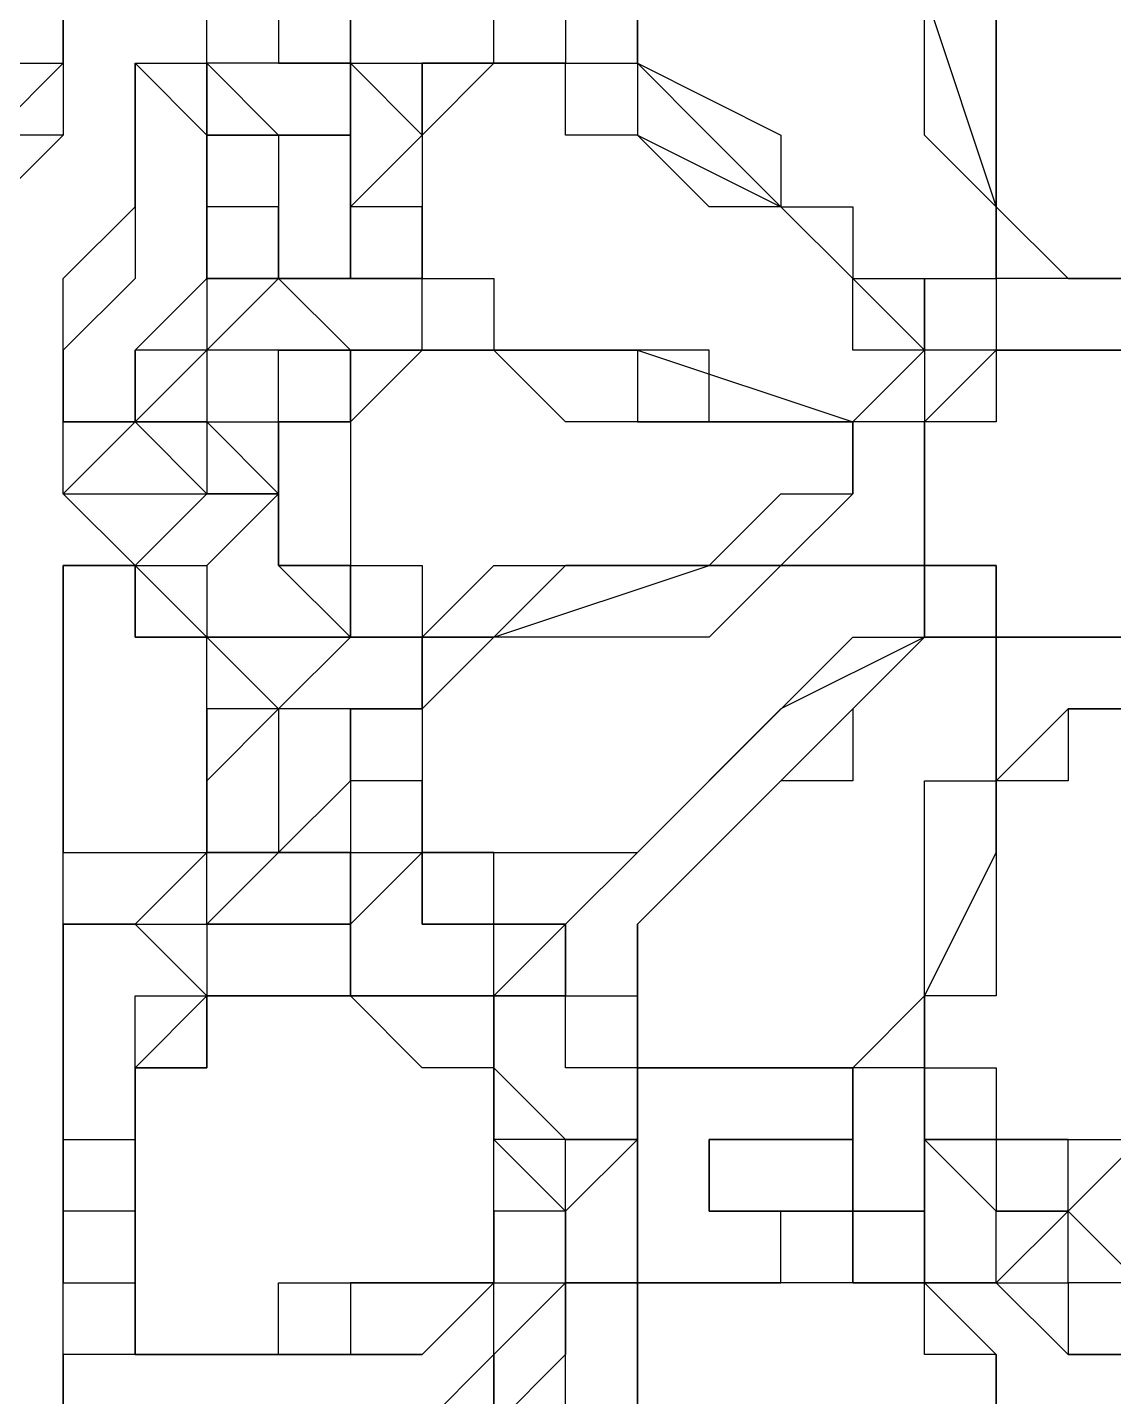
# Model space of a CAD drawing. Header units: millimetres. Extents: x 0 to 600, y 0 to 450.
# Drawn here: x 513.5 to 528.63, y 212.41 to 231.5 of the extents above; entities that cross this region are included whole.
import ezdxf

# ---------------------------------------------------------------- set-up
doc = ezdxf.new("R2010")
doc.units = ezdxf.units.MM
doc.layers.add('Engraving', color=1, linetype='Continuous')

msp = doc.modelspace()

# ---------------------------------------------------------------- linework, layer by layer
at = {"layer": 'Engraving'}
for p, q in [((514, 231), (514, 232)), ((514, 232), (514, 231)), ((516, 231), (516, 232)), ((517, 232), (517, 231)), ((518, 231), (518, 232)), ((518, 232), (518, 231)), ((520, 231), (520, 232)), ((521, 232), (521, 231)), ((522, 231), (522, 232)), ((522, 232), (522, 231)), ((526, 232), (527, 229)), ((526, 230), (526, 232)), ((527, 230), (527, 232)), ((527, 232), (527, 231)), ((486, 231), (514, 231)), ((513, 230), (514, 231)), ((514, 231), (514, 231)), ((514, 231), (514, 231)), ((514, 231), (514, 230)), ((515, 230), (515, 231)), ((515, 231), (515, 231)), ((515, 231), (515, 231)), ((515, 231), (515, 231)), ((515, 231), (515, 231)), ((515, 231), (516, 231)), ((516, 230), (515, 231)), ((515, 231), (515, 230)), ((516, 231), (516, 230)), ((516, 230), (516, 231)), ((516, 231), (516, 231)), ((516, 231), (516, 231)), ((516, 231), (516, 231)), ((516, 231), (516, 231)), ((516, 231), (516, 231)), ((517, 231), (516, 231)), ((516, 231), (516, 231)), ((516, 231), (516, 231)), ((516, 231), (516, 231)), ((516, 231), (516, 231)), ((516, 231), (516, 231)), ((516, 231), (516, 231)), ((516, 231), (517, 230)), ((517, 231), (518, 231)), ((518, 231), (517, 231)), ((517, 231), (517, 231)), ((517, 231), (517, 231)), ((517, 231), (517, 231)), ((517, 231), (517, 231)), ((518, 231), (518, 231)), ((518, 231), (518, 230)), ((518, 230), (518, 231)), ((518, 231), (518, 231)), ((519, 230), (518, 231)), ((518, 231), (518, 231)), ((518, 231), (518, 231)), ((518, 231), (519, 231)), ((519, 230), (519, 231)), ((519, 231), (520, 231)), ((520, 231), (519, 230)), ((520, 231), (519, 231)), ((519, 231), (519, 230)), ((519, 231), (519, 231)), ((519, 231), (520, 231)), ((519, 231), (519, 231)), ((519, 231), (519, 231)), ((520, 231), (520, 231)), ((520, 231), (520, 231)), ((520, 231), (521, 231)), ((521, 231), (520, 231)), ((520, 231), (520, 231)), ((521, 231), (520, 231)), ((520, 231), (520, 231)), ((520, 231), (520, 231)), ((520, 231), (520, 231)), ((520, 231), (520, 231)), ((520, 231), (520, 231)), ((521, 231), (521, 231)), ((521, 231), (522, 231)), ((521, 230), (521, 231)), ((521, 231), (521, 231)), ((521, 231), (521, 231)), ((521, 231), (521, 231)), ((521, 231), (521, 231)), ((521, 231), (521, 231)), ((521, 231), (521, 231)), ((522, 231), (522, 231)), ((522, 231), (522, 231)), ((522, 231), (522, 230)), ((523, 230), (522, 231)), ((522, 231), (522, 231)), ((522, 231), (522, 231)), ((522, 231), (522, 231)), ((522, 231), (522, 231)), ((522, 231), (522, 231)), ((522, 231), (524, 230)), ((527, 231), (527, 230)), ((514, 230), (487, 230)), ((514, 230), (513, 229)), ((515, 229), (515, 230)), ((515, 230), (515, 230)), ((515, 230), (515, 230)), ((515, 230), (515, 230)), ((515, 230), (515, 230)), ((515, 230), (515, 229)), ((516, 230), (516, 230)), ((516, 230), (516, 229)), ((516, 229), (516, 230)), ((516, 230), (516, 230)), ((516, 230), (516, 230)), ((516, 230), (516, 230)), ((516, 230), (516, 230)), ((516, 229), (516, 230)), ((516, 230), (516, 230)), ((516, 230), (517, 230)), ((517, 230), (516, 230)), ((516, 230), (516, 230)), ((516, 230), (516, 230)), ((516, 230), (516, 230)), ((517, 230), (517, 230)), ((517, 230), (518, 230)), ((518, 230), (517, 230)), ((517, 230), (517, 230)), ((517, 230), (517, 230)), ((517, 230), (517, 229)), ((518, 230), (517, 230)), ((517, 230), (517, 230)), ((517, 230), (517, 230)), ((517, 230), (518, 230)), ((518, 229), (519, 230)), ((518, 230), (518, 230)), ((518, 230), (518, 230)), ((518, 230), (518, 230)), ((518, 230), (518, 230)), ((518, 230), (518, 229)), ((518, 229), (518, 230)), ((518, 230), (518, 230)), ((518, 230), (518, 230)), ((518, 230), (518, 230)), ((518, 230), (518, 230)), ((519, 230), (519, 230)), ((519, 230), (519, 230)), ((519, 230), (519, 230)), ((519, 230), (519, 230)), ((519, 230), (519, 229)), ((519, 230), (519, 230)), ((519, 230), (519, 230)), ((519, 230), (519, 230)), ((522, 230), (521, 230)), ((522, 230), (524, 229)), ((523, 229), (522, 230)), ((522, 230), (522, 230)), ((524, 229), (523, 230)), ((524, 230), (524, 229)), ((527, 229), (526, 230)), ((527, 229), (527, 230)), ((527, 230), (527, 230)), ((527, 230), (527, 229)), ((514, 228), (515, 229)), ((515, 229), (515, 228)), ((516, 229), (516, 229)), ((516, 229), (516, 228)), ((516, 228), (516, 229)), ((516, 229), (516, 229)), ((516, 229), (516, 229)), ((517, 229), (516, 229)), ((516, 229), (516, 229)), ((516, 229), (516, 229)), ((517, 228), (517, 229)), ((517, 229), (517, 229)), ((517, 229), (517, 229)), ((517, 229), (517, 229)), ((517, 229), (517, 228)), ((519, 229), (518, 229)), ((518, 229), (518, 229)), ((518, 229), (518, 229)), ((518, 229), (518, 229)), ((518, 229), (518, 228)), ((518, 228), (518, 229)), ((518, 229), (518, 229)), ((518, 229), (518, 229)), ((519, 228), (519, 229)), ((519, 229), (519, 229)), ((519, 229), (519, 229)), ((519, 229), (519, 228)), ((524, 229), (523, 229)), ((524, 229), (525, 228)), ((525, 228), (524, 229)), ((525, 228), (524, 229)), ((524, 229), (525, 229)), ((525, 229), (525, 229)), ((525, 229), (525, 228)), ((527, 229), (527, 228)), ((527, 228), (527, 229)), ((527, 229), (527, 229)), ((527, 228), (527, 229)), ((527, 229), (527, 229)), ((527, 229), (528, 228)), ((514, 227), (514, 228)), ((515, 228), (514, 227)), ((515, 227), (516, 228)), ((516, 227), (517, 228)), ((516, 228), (516, 228)), ((516, 228), (517, 228)), ((517, 228), (516, 228)), ((516, 228), (516, 228)), ((516, 228), (516, 227)), ((516, 228), (516, 228)), ((516, 228), (516, 228)), ((516, 228), (516, 228)), ((516, 228), (516, 228)), ((516, 228), (516, 228)), ((516, 228), (516, 228)), ((517, 228), (517, 228)), ((517, 228), (517, 228)), ((517, 228), (517, 228)), ((517, 228), (518, 227)), ((518, 228), (517, 228)), ((517, 228), (517, 228)), ((517, 228), (517, 228)), ((517, 228), (517, 228)), ((517, 228), (517, 228)), ((517, 228), (517, 228)), ((517, 228), (518, 228)), ((519, 228), (518, 228)), ((518, 228), (519, 228)), ((518, 228), (518, 228)), ((518, 228), (518, 228)), ((518, 228), (518, 228)), ((518, 228), (518, 228)), ((518, 228), (518, 228)), ((518, 228), (518, 228)), ((519, 227), (519, 228)), ((519, 228), (519, 228)), ((519, 228), (519, 228)), ((519, 228), (519, 228)), ((519, 228), (519, 228)), ((519, 228), (520, 228)), ((519, 228), (519, 228)), ((519, 228), (519, 228)), ((519, 228), (519, 228)), ((519, 228), (519, 228)), ((519, 228), (519, 228)), ((520, 228), (520, 227)), ((525, 228), (526, 227)), ((525, 227), (525, 228)), ((526, 227), (525, 228)), ((525, 228), (526, 228)), ((526, 228), (526, 228)), ((526, 228), (526, 227)), ((526, 227), (526, 228)), ((526, 228), (527, 228)), ((527, 228), (527, 228)), ((527, 228), (527, 228)), ((527, 228), (527, 228)), ((527, 228), (527, 228)), ((527, 228), (527, 227)), ((527, 228), (527, 228)), ((527, 228), (527, 228)), ((527, 228), (527, 228)), ((527, 228), (527, 228)), ((527, 228), (527, 228)), ((528, 228), (527, 228)), ((528, 228), (528, 228)), ((529, 228), (528, 228)), ((528, 228), (528, 228)), ((528, 228), (528, 228)), ((528, 228), (528, 228)), ((528, 228), (528, 228)), ((528, 228), (528, 228)), ((528, 228), (528, 228)), ((528, 228), (529, 228)), ((514, 226), (514, 227)), ((514, 227), (514, 227)), ((514, 227), (514, 227)), ((514, 227), (514, 226)), ((515, 226), (516, 227)), ((516, 227), (515, 227)), ((515, 227), (515, 226)), ((515, 226), (515, 227)), ((515, 227), (515, 227)), ((515, 227), (515, 227)), ((516, 227), (516, 227)), ((516, 227), (516, 227)), ((516, 227), (516, 227)), ((517, 227), (516, 227)), ((516, 227), (516, 227)), ((516, 227), (516, 227)), ((516, 227), (516, 226)), ((516, 227), (516, 227)), ((517, 226), (517, 227)), ((517, 227), (518, 227)), ((518, 227), (517, 227)), ((517, 227), (517, 227)), ((517, 227), (517, 227)), ((518, 226), (518, 227)), ((518, 227), (518, 227)), ((518, 227), (519, 227)), ((519, 227), (518, 226)), ((518, 227), (518, 227)), ((518, 227), (519, 227)), ((519, 227), (518, 227)), ((518, 227), (518, 227)), ((518, 227), (518, 227)), ((518, 227), (518, 226)), ((518, 227), (518, 227)), ((518, 227), (518, 227)), ((518, 227), (518, 227)), ((519, 227), (519, 227)), ((519, 227), (519, 227)), ((519, 227), (519, 227)), ((519, 227), (519, 227)), ((519, 227), (520, 227)), ((520, 227), (519, 227)), ((519, 227), (519, 227)), ((519, 227), (519, 227)), ((519, 227), (519, 227)), ((519, 227), (519, 227)), ((520, 227), (519, 227)), ((520, 227), (522, 227)), ((521, 226), (520, 227)), ((521, 227), (520, 227)), ((520, 227), (520, 227)), ((520, 227), (520, 227)), ((520, 227), (521, 227)), ((522, 227), (521, 227)), ((521, 227), (522, 227)), ((522, 227), (522, 226)), ((523, 227), (522, 227)), ((522, 227), (522, 227)), ((522, 227), (525, 226)), ((523, 226), (523, 227)), ((525, 226), (526, 227)), ((526, 227), (525, 227)), ((526, 226), (527, 227)), ((526, 227), (526, 227)), ((526, 227), (526, 227)), ((526, 227), (526, 227)), ((526, 227), (526, 226)), ((526, 227), (526, 227)), ((526, 227), (526, 227)), ((527, 227), (526, 227)), ((526, 227), (526, 227)), ((526, 227), (526, 227)), ((527, 227), (527, 227)), ((527, 227), (527, 227)), ((527, 227), (528, 227)), ((528, 227), (527, 227)), ((527, 227), (527, 227)), ((527, 227), (527, 226)), ((528, 227), (528, 227)), ((528, 227), (528, 227)), ((528, 227), (529, 227)), ((529, 227), (528, 227)), ((528, 227), (528, 227)), ((528, 227), (528, 227)), ((514, 225), (514, 226)), ((514, 226), (514, 226)), ((514, 226), (515, 226)), ((515, 226), (514, 225)), ((515, 226), (514, 226)), ((514, 226), (514, 226)), ((514, 226), (514, 226)), ((514, 226), (514, 226)), ((514, 226), (514, 226)), ((514, 226), (515, 226)), ((515, 226), (515, 226)), ((515, 226), (516, 226)), ((516, 225), (515, 226)), ((515, 226), (515, 226)), ((515, 226), (515, 226)), ((516, 226), (515, 226)), ((515, 226), (515, 226)), ((515, 226), (515, 226)), ((515, 226), (515, 226)), ((515, 226), (515, 226)), ((515, 226), (515, 226)), ((515, 226), (515, 226)), ((515, 226), (515, 226)), ((516, 226), (516, 225)), ((517, 225), (516, 226)), ((516, 226), (516, 226)), ((516, 226), (516, 226)), ((516, 226), (516, 226)), ((516, 226), (516, 226)), ((516, 226), (517, 226)), ((517, 225), (517, 226)), ((517, 226), (518, 226)), ((518, 226), (517, 226)), ((517, 226), (517, 226)), ((517, 226), (517, 226)), ((517, 226), (517, 225)), ((517, 226), (517, 226)), ((517, 226), (517, 226)), ((517, 226), (517, 226)), ((517, 226), (517, 226)), ((517, 226), (517, 226)), ((517, 226), (517, 226)), ((518, 226), (518, 226)), ((518, 226), (518, 226)), ((518, 226), (518, 226)), ((518, 226), (518, 226)), ((518, 226), (518, 225)), ((522, 226), (521, 226)), ((522, 226), (522, 226)), ((522, 226), (523, 226)), ((523, 226), (522, 226)), ((523, 226), (523, 226)), ((523, 226), (523, 226)), ((523, 226), (523, 226)), ((523, 226), (524, 226)), ((524, 226), (523, 226)), ((524, 226), (523, 226)), ((524, 226), (525, 226)), ((525, 226), (524, 226)), ((525, 226), (524, 226)), ((524, 226), (524, 226)), ((525, 226), (525, 226)), ((525, 226), (525, 225)), ((525, 225), (525, 226)), ((526, 226), (525, 226)), ((525, 226), (525, 226)), ((525, 226), (525, 226)), ((525, 226), (525, 226)), ((525, 226), (525, 226)), ((525, 226), (525, 226)), ((525, 226), (525, 226)), ((525, 226), (525, 226)), ((526, 225), (526, 226)), ((526, 226), (526, 226)), ((526, 226), (526, 226)), ((526, 226), (526, 226)), ((527, 226), (526, 226)), ((526, 226), (526, 226)), ((526, 226), (526, 226)), ((526, 226), (526, 225)), ((515, 224), (514, 225)), ((514, 225), (514, 225)), ((514, 225), (514, 225)), ((514, 225), (514, 225)), ((514, 225), (514, 225)), ((514, 225), (514, 225)), ((514, 225), (514, 225)), ((514, 225), (514, 225)), ((514, 225), (514, 225)), ((514, 225), (514, 225)), ((514, 225), (515, 225)), ((516, 225), (515, 224)), ((515, 225), (516, 225)), ((515, 225), (515, 225)), ((515, 225), (515, 225)), ((515, 225), (515, 225)), ((515, 225), (515, 225)), ((516, 224), (517, 225)), ((517, 225), (516, 224)), ((516, 225), (517, 225)), ((517, 225), (516, 225)), ((516, 225), (516, 225)), ((516, 225), (516, 225)), ((516, 225), (516, 225)), ((516, 225), (516, 225)), ((516, 225), (516, 225)), ((516, 225), (516, 225)), ((516, 225), (516, 225)), ((516, 225), (516, 225)), ((517, 225), (517, 225)), ((517, 225), (517, 225)), ((517, 225), (517, 225)), ((517, 225), (517, 225)), ((517, 225), (517, 225)), ((517, 225), (517, 225)), ((517, 225), (517, 225)), ((517, 225), (517, 224)), ((517, 224), (517, 225)), ((517, 225), (517, 225)), ((517, 225), (517, 225)), ((517, 224), (517, 225)), ((517, 225), (517, 225)), ((517, 225), (517, 225)), ((517, 225), (517, 225)), ((517, 225), (517, 225)), ((518, 225), (518, 225)), ((518, 225), (518, 225)), ((518, 225), (518, 225)), ((518, 225), (518, 224)), ((523, 224), (524, 225)), ((525, 225), (524, 224)), ((524, 225), (525, 225)), ((525, 225), (525, 225)), ((525, 225), (525, 225)), ((525, 225), (525, 225)), ((525, 225), (525, 225)), ((525, 225), (525, 225)), ((526, 224), (526, 225)), ((526, 225), (526, 225)), ((526, 225), (526, 225)), ((526, 225), (526, 224)), ((514, 222), (514, 224)), ((514, 224), (514, 224)), ((514, 224), (514, 224)), ((514, 224), (514, 224)), ((514, 224), (515, 224)), ((515, 224), (514, 224)), ((514, 224), (514, 224)), ((514, 224), (514, 223)), ((515, 224), (515, 224)), ((515, 224), (515, 224)), ((515, 224), (515, 224)), ((515, 224), (515, 224)), ((515, 224), (515, 224)), ((515, 224), (515, 223)), ((515, 223), (515, 224)), ((515, 224), (515, 224)), ((515, 224), (515, 224)), ((516, 223), (515, 224)), ((515, 224), (515, 224)), ((515, 224), (515, 224)), ((515, 224), (516, 224)), ((515, 224), (515, 224)), ((515, 224), (515, 224)), ((515, 224), (515, 224)), ((516, 224), (516, 224)), ((516, 224), (516, 224)), ((516, 224), (516, 224)), ((516, 224), (516, 224)), ((516, 224), (516, 223)), ((517, 224), (517, 224)), ((517, 224), (517, 224)), ((517, 224), (517, 224)), ((517, 224), (517, 224)), ((517, 224), (517, 224)), ((517, 224), (518, 224)), ((518, 223), (517, 224)), ((517, 224), (517, 224)), ((517, 224), (517, 224)), ((517, 224), (517, 224)), ((518, 224), (517, 224)), ((518, 224), (518, 223)), ((518, 223), (518, 224)), ((518, 224), (518, 224)), ((518, 224), (518, 224)), ((518, 224), (518, 224)), ((518, 224), (518, 224)), ((518, 224), (519, 224)), ((519, 224), (519, 223)), ((519, 223), (520, 224)), ((520, 223), (523, 224)), ((521, 224), (520, 223)), ((520, 224), (521, 224)), ((520, 224), (520, 224)), ((520, 224), (520, 224)), ((522, 224), (521, 224)), ((521, 224), (521, 224)), ((521, 224), (521, 224)), ((521, 224), (522, 224)), ((523, 224), (522, 224)), ((522, 224), (522, 224)), ((522, 224), (523, 224)), ((523, 224), (523, 224)), ((523, 224), (524, 224)), ((524, 224), (523, 223)), ((524, 224), (523, 224)), ((523, 224), (523, 224)), ((523, 224), (523, 224)), ((523, 224), (523, 224)), ((524, 224), (524, 224)), ((524, 224), (525, 224)), ((525, 224), (524, 224)), ((524, 224), (524, 224)), ((525, 224), (525, 224)), ((525, 224), (525, 224)), ((525, 224), (525, 224)), ((525, 224), (526, 224)), ((526, 224), (525, 224)), ((525, 224), (525, 224)), ((525, 224), (525, 224)), ((525, 224), (525, 224)), ((525, 224), (525, 224)), ((526, 224), (526, 224)), ((526, 224), (526, 223)), ((526, 223), (526, 224)), ((527, 224), (526, 224)), ((526, 224), (526, 224)), ((526, 224), (526, 224)), ((526, 224), (527, 224)), ((527, 223), (527, 224)), ((527, 224), (527, 223)), ((514, 223), (514, 222)), ((515, 223), (516, 223)), ((516, 223), (515, 223)), ((515, 223), (515, 223)), ((516, 223), (516, 223)), ((516, 223), (517, 222)), ((516, 222), (516, 223)), ((516, 223), (516, 223)), ((516, 223), (516, 223)), ((516, 223), (516, 223)), ((517, 223), (516, 223)), ((516, 223), (516, 223)), ((516, 223), (516, 223)), ((516, 223), (517, 223)), ((517, 222), (518, 223)), ((518, 223), (517, 223)), ((517, 223), (517, 223)), ((517, 223), (517, 223)), ((517, 223), (517, 223)), ((517, 223), (517, 223)), ((517, 223), (517, 223)), ((517, 223), (517, 223)), ((517, 223), (518, 223)), ((518, 223), (519, 223)), ((518, 223), (518, 223)), ((518, 223), (519, 223)), ((519, 223), (518, 223)), ((518, 223), (518, 223)), ((518, 223), (518, 223)), ((518, 223), (518, 223)), ((518, 223), (518, 223)), ((518, 223), (518, 223)), ((518, 223), (518, 223)), ((518, 223), (518, 223)), ((519, 223), (518, 223)), ((519, 222), (519, 223)), ((519, 223), (520, 223)), ((520, 223), (519, 222)), ((519, 223), (519, 223)), ((519, 223), (519, 223)), ((519, 223), (519, 222)), ((519, 223), (519, 223)), ((519, 223), (519, 223)), ((519, 223), (519, 223)), ((519, 223), (519, 223)), ((519, 223), (519, 223)), ((520, 223), (519, 223)), ((519, 223), (519, 223)), ((519, 223), (519, 223)), ((519, 223), (519, 223)), ((520, 223), (520, 223)), ((521, 223), (520, 223)), ((520, 223), (520, 223)), ((520, 223), (520, 223)), ((520, 223), (520, 223)), ((522, 223), (521, 223)), ((521, 223), (521, 223)), ((523, 223), (522, 223)), ((523, 221), (525, 223)), ((526, 223), (524, 222)), ((525, 222), (526, 223)), ((526, 223), (525, 222)), ((525, 223), (525, 223)), ((525, 223), (525, 223)), ((525, 223), (526, 223)), ((526, 223), (526, 223)), ((526, 223), (526, 223)), ((526, 223), (526, 223)), ((526, 223), (527, 223)), ((527, 223), (526, 223)), ((526, 223), (526, 223)), ((526, 223), (526, 223)), ((526, 223), (526, 223)), ((526, 223), (526, 223)), ((526, 223), (526, 223)), ((526, 223), (526, 223)), ((527, 223), (527, 223)), ((527, 223), (527, 223)), ((527, 223), (527, 223)), ((527, 223), (527, 222)), ((527, 222), (527, 223)), ((528, 223), (527, 223)), ((527, 223), (527, 223)), ((527, 223), (527, 223)), ((527, 223), (528, 223)), ((529, 223), (528, 223)), ((528, 223), (528, 223)), ((528, 223), (528, 223)), ((528, 223), (528, 223)), ((528, 223), (529, 223)), ((514, 220), (514, 222)), ((514, 222), (514, 220)), ((517, 222), (516, 222)), ((516, 222), (516, 222)), ((516, 222), (516, 221)), ((516, 221), (516, 222)), ((516, 222), (516, 222)), ((516, 222), (516, 222)), ((516, 222), (516, 222)), ((516, 222), (516, 222)), ((516, 221), (517, 222)), ((517, 222), (517, 222)), ((517, 222), (517, 222)), ((517, 222), (517, 222)), ((517, 222), (517, 222)), ((518, 222), (517, 222)), ((517, 222), (517, 222)), ((517, 222), (517, 222)), ((517, 222), (517, 222)), ((517, 222), (517, 221)), ((518, 221), (518, 222)), ((518, 222), (519, 222)), ((519, 222), (518, 222)), ((518, 222), (518, 222)), ((518, 222), (518, 221)), ((518, 221), (518, 222)), ((518, 222), (518, 222)), ((518, 222), (518, 222)), ((518, 222), (518, 222)), ((518, 222), (518, 222)), ((518, 222), (518, 222)), ((518, 222), (518, 222)), ((518, 222), (518, 222)), ((519, 222), (519, 222)), ((519, 222), (519, 222)), ((519, 222), (519, 222)), ((519, 222), (519, 222)), ((519, 222), (519, 222)), ((519, 222), (519, 222)), ((519, 222), (519, 222)), ((519, 222), (519, 221)), ((524, 222), (522, 220)), ((524, 221), (525, 222)), ((525, 222), (525, 222)), ((525, 222), (525, 222)), ((525, 222), (525, 221)), ((527, 221), (528, 222)), ((527, 222), (527, 222)), ((527, 222), (527, 222)), ((527, 222), (527, 221)), ((527, 221), (527, 222)), ((527, 222), (527, 222)), ((527, 222), (527, 222)), ((527, 222), (527, 222)), ((528, 222), (528, 222)), ((528, 222), (528, 222)), ((528, 222), (529, 222)), ((529, 222), (528, 222)), ((528, 222), (528, 222)), ((528, 222), (528, 222)), ((528, 222), (528, 221)), ((516, 221), (516, 221)), ((516, 221), (516, 220)), ((516, 220), (516, 221)), ((516, 221), (516, 221)), ((516, 221), (516, 221)), ((516, 220), (516, 221)), ((516, 221), (516, 221)), ((517, 221), (517, 221)), ((517, 221), (517, 221)), ((517, 221), (517, 221)), ((517, 221), (517, 220)), ((517, 220), (518, 221)), ((519, 221), (518, 221)), ((518, 221), (518, 221)), ((518, 221), (518, 221)), ((518, 221), (518, 220)), ((518, 221), (518, 221)), ((518, 221), (518, 221)), ((518, 221), (518, 221)), ((518, 221), (518, 221)), ((519, 220), (519, 221)), ((519, 221), (519, 221)), ((519, 221), (519, 221)), ((519, 221), (519, 220)), ((522, 220), (523, 221)), ((523, 220), (524, 221)), ((524, 221), (523, 220)), ((523, 221), (523, 221)), ((524, 221), (524, 221)), ((525, 221), (524, 221)), ((524, 221), (524, 221)), ((526, 220), (526, 221)), ((526, 221), (527, 221)), ((527, 220), (527, 221)), ((527, 221), (527, 221)), ((528, 221), (527, 221)), ((527, 221), (527, 220)), ((527, 221), (527, 220)), ((514, 219), (514, 220)), ((514, 220), (514, 220)), ((514, 220), (514, 220)), ((514, 220), (515, 220)), ((516, 220), (515, 219)), ((515, 220), (515, 220)), ((515, 220), (516, 220)), ((516, 219), (516, 220)), ((516, 220), (516, 220)), ((516, 220), (516, 220)), ((516, 220), (516, 220)), ((516, 220), (516, 220)), ((516, 220), (517, 220)), ((517, 220), (516, 219)), ((516, 220), (516, 220)), ((516, 220), (516, 220)), ((516, 220), (516, 220)), ((517, 220), (516, 220)), ((516, 220), (516, 220)), ((517, 220), (517, 220)), ((517, 220), (518, 220)), ((518, 220), (517, 220)), ((517, 220), (517, 220)), ((517, 220), (517, 220)), ((517, 220), (517, 220)), ((518, 220), (517, 220)), ((517, 220), (517, 220)), ((517, 220), (517, 220)), ((518, 219), (518, 220)), ((518, 220), (519, 220)), ((519, 220), (518, 219)), ((518, 220), (518, 220)), ((518, 220), (518, 220)), ((518, 220), (518, 220)), ((518, 220), (518, 219)), ((518, 219), (518, 220)), ((518, 220), (518, 220)), ((518, 220), (518, 220)), ((518, 220), (518, 220)), ((519, 220), (519, 220)), ((519, 220), (519, 220)), ((519, 220), (519, 219)), ((519, 219), (519, 220)), ((519, 220), (519, 220)), ((520, 220), (519, 220)), ((519, 220), (519, 220)), ((519, 220), (519, 220)), ((519, 220), (520, 220)), ((520, 219), (520, 220)), ((520, 220), (520, 220)), ((520, 220), (520, 220)), ((520, 220), (521, 220)), ((522, 220), (521, 219)), ((521, 220), (521, 220)), ((521, 220), (521, 220)), ((521, 220), (522, 220)), ((521, 220), (521, 220)), ((521, 220), (521, 220)), ((521, 220), (521, 220)), ((522, 219), (523, 220)), ((523, 220), (522, 219)), ((522, 220), (522, 220)), ((522, 220), (522, 220)), ((522, 220), (522, 220)), ((522, 220), (522, 220)), ((523, 220), (523, 220)), ((523, 220), (523, 220)), ((526, 218), (527, 220)), ((527, 220), (526, 218)), ((526, 218), (526, 220)), ((527, 220), (527, 220)), ((527, 220), (527, 220)), ((527, 220), (527, 219)), ((514, 217), (514, 219)), ((514, 219), (514, 219)), ((514, 219), (514, 219)), ((514, 219), (515, 219)), ((515, 219), (514, 219)), ((514, 219), (514, 217)), ((515, 219), (514, 219)), ((514, 219), (514, 219)), ((514, 219), (514, 219)), ((515, 219), (515, 219)), ((515, 219), (515, 219)), ((515, 219), (515, 219)), ((515, 219), (516, 219)), ((516, 218), (515, 219)), ((515, 219), (515, 219)), ((515, 219), (515, 219)), ((515, 219), (515, 219)), ((515, 219), (515, 219)), ((516, 219), (516, 218)), ((516, 219), (516, 219)), ((516, 219), (516, 219)), ((516, 219), (516, 219)), ((517, 219), (516, 219)), ((516, 219), (516, 219)), ((516, 219), (516, 219)), ((516, 219), (516, 219)), ((516, 219), (516, 219)), ((516, 219), (516, 219)), ((516, 219), (516, 219)), ((516, 219), (516, 219)), ((516, 219), (516, 219)), ((516, 219), (516, 219)), ((516, 219), (517, 219)), ((518, 219), (517, 219)), ((517, 219), (517, 219)), ((517, 219), (517, 219)), ((517, 219), (517, 219)), ((517, 219), (518, 219)), ((517, 219), (517, 219)), ((517, 219), (517, 219)), ((518, 218), (518, 219)), ((518, 219), (518, 219)), ((518, 219), (518, 219)), ((518, 219), (518, 219)), ((518, 219), (518, 219)), ((518, 219), (518, 218)), ((519, 219), (520, 219)), ((520, 219), (519, 219)), ((519, 219), (519, 219)), ((519, 219), (519, 219)), ((520, 219), (520, 219)), ((520, 219), (521, 219)), ((521, 219), (520, 218)), ((520, 218), (520, 219)), ((520, 219), (520, 219)), ((520, 219), (521, 219)), ((521, 219), (520, 219)), ((520, 219), (520, 219)), ((520, 219), (520, 219)), ((520, 219), (520, 219)), ((521, 219), (520, 219)), ((520, 219), (520, 219)), ((520, 219), (520, 219)), ((521, 218), (521, 219)), ((521, 219), (521, 219)), ((521, 219), (521, 219)), ((521, 219), (521, 219)), ((521, 219), (521, 219)), ((521, 219), (521, 218)), ((521, 219), (521, 219)), ((521, 219), (521, 219)), ((521, 219), (521, 219)), ((521, 219), (521, 219)), ((521, 219), (521, 219)), ((521, 219), (521, 219)), ((521, 219), (521, 219)), ((521, 219), (521, 219)), ((521, 219), (521, 219)), ((522, 218), (522, 219)), ((522, 219), (522, 219)), ((522, 219), (522, 219)), ((522, 219), (522, 219)), ((522, 219), (522, 219)), ((522, 219), (522, 218)), ((527, 219), (527, 218)), ((516, 218), (515, 217)), ((515, 217), (515, 218)), ((515, 218), (516, 218)), ((516, 217), (516, 218)), ((516, 218), (516, 218)), ((516, 218), (516, 218)), ((516, 218), (517, 218)), ((517, 218), (516, 218)), ((516, 218), (516, 218)), ((516, 218), (516, 217)), ((516, 218), (516, 218)), ((516, 218), (516, 218)), ((517, 218), (517, 218)), ((517, 218), (517, 218)), ((517, 218), (517, 218)), ((517, 218), (518, 218)), ((518, 218), (517, 218)), ((517, 218), (517, 218)), ((517, 218), (517, 218)), ((517, 218), (517, 218)), ((517, 218), (517, 218)), ((518, 218), (518, 218)), ((518, 218), (519, 218)), ((519, 217), (518, 218)), ((518, 218), (518, 218)), ((519, 218), (518, 218)), ((518, 218), (518, 218)), ((518, 218), (518, 218)), ((518, 218), (518, 218)), ((518, 218), (518, 218)), ((518, 218), (519, 218)), ((519, 218), (519, 218)), ((519, 218), (520, 218)), ((520, 218), (519, 218)), ((519, 218), (519, 218)), ((519, 218), (519, 218)), ((519, 218), (519, 218)), ((519, 218), (520, 218)), ((520, 218), (520, 217)), ((520, 217), (520, 218)), ((520, 218), (520, 218)), ((520, 218), (521, 218)), ((521, 218), (520, 218)), ((520, 218), (520, 218)), ((520, 218), (520, 217)), ((520, 218), (520, 218)), ((520, 218), (520, 218)), ((520, 218), (520, 218)), ((520, 218), (520, 218)), ((520, 218), (520, 218)), ((520, 218), (520, 218)), ((521, 218), (521, 218)), ((521, 218), (522, 218)), ((521, 217), (521, 218)), ((521, 218), (521, 218)), ((521, 218), (521, 218)), ((521, 218), (521, 218)), ((521, 218), (521, 218)), ((521, 218), (521, 218)), ((522, 218), (522, 217)), ((522, 217), (522, 218)), ((522, 218), (522, 218)), ((522, 218), (522, 218)), ((522, 218), (522, 218)), ((522, 218), (522, 218)), ((522, 218), (522, 218)), ((522, 218), (522, 217)), ((525, 217), (526, 218)), ((526, 217), (526, 218)), ((527, 218), (526, 218)), ((526, 218), (526, 218)), ((526, 218), (526, 217)), ((526, 218), (526, 218)), ((526, 218), (526, 218)), ((526, 218), (526, 217)), ((526, 218), (526, 218)), ((526, 218), (526, 218)), ((526, 218), (526, 218)), ((514, 215), (514, 217)), ((514, 217), (514, 216)), ((515, 216), (515, 217)), ((515, 217), (516, 217)), ((516, 217), (515, 217)), ((515, 217), (515, 217)), ((515, 217), (515, 216)), ((515, 217), (515, 217)), ((515, 217), (515, 216)), ((515, 216), (515, 217)), ((515, 217), (515, 217)), ((515, 217), (515, 217)), ((516, 217), (516, 217)), ((516, 217), (516, 217)), ((520, 217), (519, 217)), ((519, 217), (519, 217)), ((519, 217), (519, 217)), ((520, 217), (520, 217)), ((520, 217), (520, 216)), ((520, 216), (520, 217)), ((520, 217), (520, 217)), ((520, 216), (520, 217)), ((520, 217), (520, 217)), ((520, 217), (520, 217)), ((520, 217), (520, 217)), ((520, 217), (520, 217)), ((520, 217), (520, 217)), ((520, 217), (520, 217)), ((520, 217), (521, 216)), ((522, 217), (521, 217)), ((522, 217), (522, 217)), ((522, 217), (522, 217)), ((522, 217), (522, 217)), ((522, 217), (522, 217)), ((522, 217), (522, 216)), ((522, 217), (522, 217)), ((522, 217), (522, 217)), ((522, 217), (522, 217)), ((522, 216), (522, 217)), ((522, 217), (522, 217)), ((523, 217), (522, 217)), ((522, 217), (522, 217)), ((522, 217), (523, 217)), ((523, 217), (523, 217)), ((524, 217), (523, 217)), ((523, 217), (523, 217)), ((523, 217), (523, 217)), ((523, 217), (523, 217)), ((523, 217), (523, 217)), ((523, 217), (523, 217)), ((523, 217), (524, 217)), ((525, 217), (524, 217)), ((524, 217), (524, 217)), ((524, 217), (524, 217)), ((524, 217), (524, 217)), ((524, 217), (525, 217)), ((525, 216), (525, 217)), ((525, 217), (525, 217)), ((525, 217), (525, 217)), ((525, 217), (525, 216)), ((526, 217), (525, 217)), ((525, 217), (525, 217)), ((525, 217), (525, 217)), ((525, 217), (525, 217)), ((525, 217), (525, 217)), ((525, 217), (525, 217)), ((525, 217), (525, 217)), ((526, 216), (526, 217)), ((526, 217), (526, 217)), ((526, 217), (526, 216)), ((526, 216), (526, 217)), ((526, 217), (526, 217)), ((526, 217), (526, 217)), ((526, 217), (526, 217)), ((526, 217), (526, 217)), ((526, 217), (526, 217)), ((526, 217), (527, 217)), ((526, 217), (526, 217)), ((527, 217), (527, 217)), ((527, 217), (527, 216)), ((514, 215), (514, 216)), ((514, 216), (515, 216)), ((514, 216), (514, 215)), ((515, 215), (515, 216)), ((515, 216), (515, 216)), ((515, 216), (515, 216)), ((515, 216), (515, 215)), ((515, 216), (515, 216)), ((515, 216), (515, 215)), ((520, 216), (520, 216)), ((520, 216), (520, 216)), ((520, 216), (520, 216)), ((520, 216), (521, 215)), ((520, 215), (520, 216)), ((520, 216), (520, 216)), ((520, 216), (520, 216)), ((521, 216), (520, 216)), ((520, 216), (520, 216)), ((520, 216), (520, 216)), ((521, 215), (521, 216)), ((521, 216), (521, 216)), ((521, 216), (522, 216)), ((522, 216), (521, 215)), ((522, 216), (521, 216)), ((521, 216), (521, 216)), ((521, 216), (521, 216)), ((521, 216), (521, 216)), ((521, 216), (521, 216)), ((521, 216), (521, 216)), ((521, 216), (521, 216)), ((521, 216), (522, 216)), ((522, 216), (522, 216)), ((522, 216), (522, 216)), ((522, 216), (522, 216)), ((522, 216), (522, 216)), ((522, 216), (522, 215)), ((522, 215), (522, 216)), ((522, 216), (522, 216)), ((522, 216), (522, 216)), ((522, 216), (522, 216)), ((522, 216), (522, 216)), ((523, 215), (523, 216)), ((523, 216), (523, 216)), ((523, 216), (523, 216)), ((523, 216), (523, 216)), ((523, 216), (523, 216)), ((523, 216), (524, 216)), ((524, 216), (523, 216)), ((523, 216), (523, 216)), ((523, 216), (523, 216)), ((523, 216), (523, 216)), ((523, 216), (523, 216)), ((523, 216), (523, 215)), ((524, 216), (524, 216)), ((524, 216), (524, 216)), ((524, 216), (525, 216)), ((525, 216), (524, 216)), ((524, 216), (524, 216)), ((524, 216), (524, 216)), ((525, 216), (525, 216)), ((525, 216), (525, 216)), ((525, 216), (525, 215)), ((525, 215), (525, 216)), ((525, 216), (525, 216)), ((525, 216), (525, 216)), ((525, 216), (525, 216)), ((525, 216), (525, 216)), ((525, 216), (525, 216)), ((525, 216), (525, 216)), ((525, 216), (525, 216)), ((525, 216), (525, 216)), ((526, 215), (526, 216)), ((526, 216), (526, 216)), ((526, 216), (526, 216)), ((526, 216), (527, 216)), ((527, 215), (526, 216)), ((526, 216), (526, 216)), ((526, 216), (526, 216)), ((526, 216), (526, 216)), ((526, 216), (526, 216)), ((526, 216), (526, 216)), ((526, 216), (526, 215)), ((527, 216), (526, 216)), ((527, 216), (527, 216)), ((527, 216), (527, 215)), ((528, 216), (527, 216)), ((527, 216), (527, 216)), ((527, 216), (527, 216)), ((527, 216), (527, 216)), ((527, 216), (527, 216)), ((527, 216), (528, 216)), ((529, 216), (528, 215)), ((528, 215), (528, 216)), ((528, 216), (528, 216)), ((528, 216), (528, 216)), ((528, 216), (528, 216)), ((528, 216), (529, 216)), ((514, 214), (514, 215)), ((514, 215), (514, 215)), ((515, 215), (514, 215)), ((514, 215), (514, 215)), ((514, 215), (514, 214)), ((514, 215), (514, 215)), ((514, 215), (514, 215)), ((514, 215), (514, 215)), ((514, 215), (514, 215)), ((515, 214), (515, 215)), ((515, 215), (515, 215)), ((515, 215), (515, 215)), ((515, 215), (515, 214)), ((521, 215), (520, 215)), ((520, 215), (520, 215)), ((520, 215), (520, 215)), ((520, 215), (520, 214)), ((520, 214), (520, 215)), ((520, 215), (520, 215)), ((520, 215), (520, 215)), ((520, 215), (520, 215)), ((520, 215), (520, 215)), ((520, 215), (520, 215)), ((521, 215), (521, 215)), ((521, 215), (521, 215)), ((521, 214), (521, 215)), ((521, 215), (521, 215)), ((521, 215), (521, 215)), ((521, 215), (521, 215)), ((521, 215), (521, 215)), ((521, 215), (521, 215)), ((521, 215), (521, 215)), ((521, 215), (521, 215)), ((521, 215), (521, 215)), ((521, 215), (521, 215)), ((521, 215), (521, 215)), ((521, 215), (521, 214)), ((522, 215), (522, 215)), ((522, 215), (522, 214)), ((522, 214), (522, 215)), ((522, 215), (522, 215)), ((522, 215), (522, 215)), ((523, 215), (523, 215)), ((524, 215), (523, 215)), ((523, 215), (523, 215)), ((523, 215), (523, 215)), ((523, 215), (523, 215)), ((523, 215), (523, 215)), ((523, 215), (524, 215)), ((524, 214), (524, 215)), ((524, 215), (525, 215)), ((525, 215), (524, 215)), ((524, 215), (524, 215)), ((524, 215), (525, 215)), ((524, 215), (524, 215)), ((524, 215), (524, 215)), ((524, 215), (524, 215)), ((525, 215), (525, 215)), ((525, 215), (525, 215)), ((525, 215), (525, 215)), ((525, 215), (525, 215)), ((525, 215), (525, 214)), ((525, 214), (525, 215)), ((525, 215), (525, 215)), ((525, 215), (525, 215)), ((525, 215), (525, 214)), ((526, 215), (525, 215)), ((525, 215), (526, 215)), ((525, 215), (525, 215)), ((525, 215), (525, 215)), ((525, 215), (525, 215)), ((526, 214), (526, 215)), ((526, 215), (526, 215)), ((526, 215), (526, 215)), ((526, 215), (526, 215)), ((526, 215), (526, 214)), ((527, 215), (528, 215)), ((528, 215), (527, 214)), ((527, 214), (527, 215)), ((527, 215), (528, 215)), ((528, 215), (527, 215)), ((527, 215), (527, 215)), ((527, 215), (527, 215)), ((527, 215), (527, 215)), ((528, 214), (528, 215)), ((528, 215), (528, 215)), ((528, 215), (528, 215)), ((528, 215), (528, 215)), ((528, 215), (529, 214)), ((528, 215), (528, 215)), ((528, 215), (528, 215)), ((528, 215), (528, 215)), ((528, 215), (528, 215)), ((528, 215), (528, 215)), ((528, 215), (528, 215)), ((528, 215), (528, 215)), ((528, 215), (528, 215)), ((514, 213), (514, 214)), ((514, 214), (514, 214)), ((514, 214), (514, 214)), ((514, 214), (515, 214)), ((514, 214), (514, 214)), ((514, 214), (514, 214)), ((514, 214), (514, 214)), ((514, 214), (514, 214)), ((515, 214), (515, 213)), ((515, 213), (515, 214)), ((515, 214), (515, 214)), ((515, 214), (515, 214)), ((515, 214), (515, 214)), ((515, 214), (515, 214)), ((515, 214), (515, 214)), ((515, 214), (515, 214)), ((515, 214), (515, 213)), ((517, 213), (517, 214)), ((517, 214), (518, 214)), ((519, 214), (518, 214)), ((518, 214), (518, 213)), ((518, 214), (518, 214)), ((518, 214), (519, 214)), ((519, 213), (520, 214)), ((520, 214), (519, 213)), ((520, 214), (519, 214)), ((519, 214), (520, 214)), ((520, 214), (521, 214)), ((521, 214), (520, 213)), ((520, 213), (520, 214)), ((520, 214), (520, 214)), ((520, 214), (520, 214)), ((520, 213), (521, 214)), ((521, 214), (521, 214)), ((521, 214), (521, 214)), ((521, 214), (521, 214)), ((521, 214), (521, 214)), ((521, 214), (521, 214)), ((521, 214), (521, 214)), ((521, 214), (521, 214)), ((521, 214), (522, 214)), ((521, 213), (521, 214)), ((521, 214), (521, 214)), ((521, 214), (521, 213)), ((521, 214), (521, 214)), ((521, 214), (521, 214)), ((522, 214), (521, 214)), ((521, 214), (521, 214)), ((521, 214), (521, 214)), ((521, 214), (521, 214)), ((521, 214), (522, 214)), ((522, 214), (522, 213)), ((522, 213), (522, 214)), ((522, 214), (522, 214)), ((522, 214), (522, 214)), ((522, 214), (522, 214)), ((522, 214), (522, 214)), ((522, 214), (523, 214)), ((523, 214), (522, 214)), ((522, 214), (522, 214)), ((522, 214), (522, 214)), ((522, 214), (522, 214)), ((522, 214), (522, 213)), ((522, 214), (522, 214)), ((522, 214), (522, 214)), ((522, 214), (522, 214)), ((523, 214), (523, 214)), ((523, 214), (523, 214)), ((523, 214), (523, 214)), ((523, 214), (523, 214)), ((523, 214), (524, 214)), ((524, 214), (523, 214)), ((523, 214), (523, 214)), ((523, 214), (523, 214)), ((524, 214), (524, 214)), ((525, 214), (524, 214)), ((524, 214), (524, 214)), ((524, 214), (524, 214)), ((525, 214), (526, 214)), ((526, 214), (525, 214)), ((525, 214), (525, 214)), ((526, 214), (526, 214)), ((526, 214), (526, 214)), ((526, 214), (526, 214)), ((526, 214), (527, 213)), ((526, 213), (526, 214)), ((526, 214), (526, 214)), ((526, 214), (526, 214)), ((527, 214), (526, 214)), ((526, 214), (526, 214)), ((526, 214), (527, 214)), ((528, 213), (527, 214)), ((527, 214), (528, 214)), ((527, 214), (527, 214)), ((527, 214), (527, 214)), ((527, 214), (527, 214)), ((527, 214), (527, 214)), ((527, 214), (527, 214)), ((527, 214), (527, 214)), ((527, 214), (527, 214)), ((527, 214), (527, 214)), ((527, 214), (527, 214)), ((527, 214), (527, 214)), ((528, 214), (528, 214)), ((529, 214), (528, 214)), ((528, 214), (528, 214)), ((528, 214), (528, 214)), ((528, 214), (528, 214)), ((528, 214), (528, 214)), ((528, 214), (528, 213)), ((514, 212), (514, 213)), ((514, 213), (514, 213)), ((515, 213), (514, 213)), ((514, 213), (514, 213)), ((514, 213), (514, 213)), ((514, 213), (514, 213)), ((514, 213), (514, 213)), ((514, 213), (514, 212)), ((515, 213), (515, 213)), ((515, 213), (515, 213)), ((515, 213), (515, 213)), ((515, 213), (515, 213)), ((515, 213), (516, 213)), ((516, 213), (515, 213)), ((515, 213), (515, 213)), ((515, 213), (515, 213)), ((515, 213), (515, 213)), ((515, 213), (515, 213)), ((516, 213), (515, 213)), ((515, 213), (515, 213)), ((515, 213), (516, 213)), ((516, 213), (517, 213)), ((517, 213), (516, 213)), ((516, 213), (516, 213)), ((517, 213), (516, 213)), ((516, 213), (516, 213)), ((516, 213), (517, 213)), ((517, 213), (517, 213)), ((517, 213), (518, 213)), ((518, 213), (517, 213)), ((517, 213), (517, 213)), ((518, 213), (517, 213)), ((517, 213), (517, 213)), ((518, 213), (519, 213)), ((519, 213), (518, 213)), ((518, 213), (518, 213)), ((519, 212), (520, 213)), ((520, 213), (520, 212)), ((520, 212), (520, 213)), ((521, 213), (520, 212)), ((521, 212), (521, 213)), ((521, 213), (521, 213)), ((521, 213), (521, 213)), ((521, 213), (521, 213)), ((521, 213), (521, 213)), ((521, 213), (521, 213)), ((522, 213), (522, 212)), ((522, 212), (522, 213)), ((522, 213), (522, 213)), ((522, 213), (522, 212)), ((527, 213), (526, 213)), ((527, 213), (527, 213)), ((527, 213), (527, 213)), ((527, 213), (527, 213)), ((527, 213), (527, 213)), ((527, 213), (527, 213)), ((527, 213), (527, 212)), ((527, 212), (527, 213)), ((527, 213), (527, 213)), ((527, 213), (527, 213)), ((527, 213), (527, 213)), ((527, 213), (527, 213)), ((527, 213), (527, 213)), ((528, 213), (528, 213)), ((528, 213), (528, 213)), ((528, 213), (528, 213)), ((529, 213), (528, 213)), ((528, 213), (528, 213)), ((528, 213), (528, 213)), ((528, 213), (528, 213)), ((528, 213), (528, 213)), ((528, 213), (528, 213)), ((528, 213), (528, 213)), ((528, 213), (528, 213)), ((528, 213), (529, 213))]:
    msp.add_line(p, q, dxfattribs=at)

doc.saveas('drawing.dxf')
